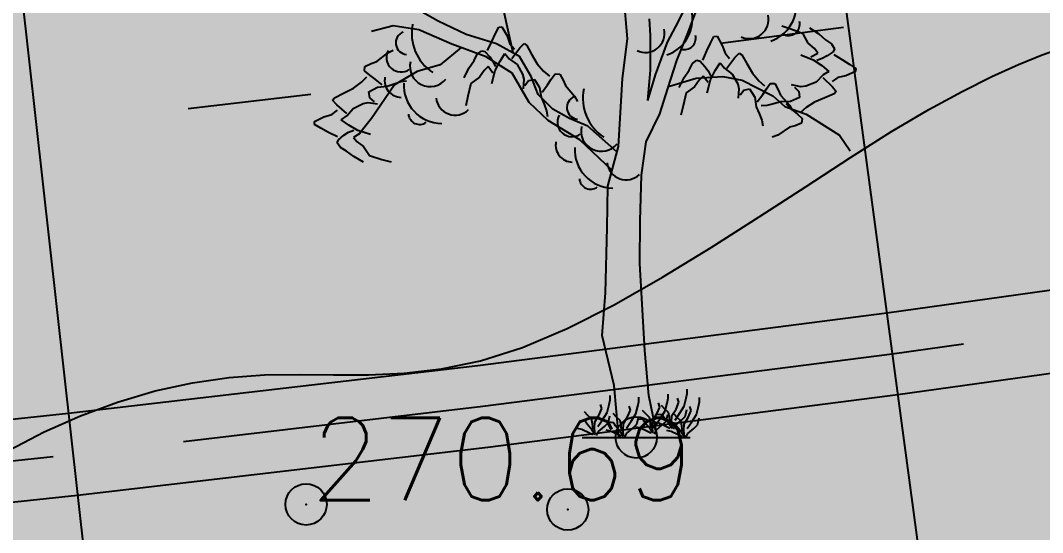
# Model space of a CAD drawing. Header units: millimetres. Extents: x 524954 to 526204, y 9523489 to 9524010.
# Drawn here: x 525711.46 to 525723.84, y 9523615.24 to 9523621.45 of the extents above; entities that cross this region are included whole.
import ezdxf

# ---------------------------------------------------------------- set-up
doc = ezdxf.new("R2010")
doc.units = ezdxf.units.MM
doc.header["$PDMODE"] = 32
doc.header["$PDSIZE"] = 0.5
for name, pattern in [('ACAD_ISO12W100', [21, 12, -3, 0, -3, 0, -3]), ('AXES2', [28.575, 19.05, -3.175, 3.175, -3.175]), ('T1', [13, 3, -10])]:
    doc.linetypes.add(name, pattern=pattern)
for name, color, linetype in [('Arbre', 34, 'ACAD_ISO12W100'), ('CN_01_00', 3, 'Continuous'), ('Route - Route de la corniche de Brazzaville - Restitution en plan - Axe', 1, 'AXES2'), ('Route - Route de la corniche de Brazzaville - Restitution en plan - GEM_1_2TPC', 7, 'Continuous'), ('Route - Route de la corniche de Brazzaville - Restitution en plan - GEM_VOIE 1', 7, 'Continuous'), ('Route - Route de la corniche de Brazzaville - Tabulations', 7, 'Continuous'), ('TopoAlt', 3, 'Continuous'), ('TOPOJIS', 7, 'Continuous')]:
    doc.layers.add(name, color=color, linetype=linetype)
doc.styles.add('Simplex 1.0', font='Simplex.shx', dxfattribs={"width": 0.99, "height": 1})

# ---------------------------------------------------------------- blocks, each defined once
blk = doc.blocks.new('TCPOINT M')
at = {"color": 0}
blk.add_point((0, 0), dxfattribs=at)
at = {"layer": 'TopoAlt', "style": 'Simplex 1.0', "width": 0.99}
blk.add_attdef('ALT', (0.15, 0.15), '', height=1, dxfattribs=at)
blk = doc.blocks.new('v088')
at = {"linetype": 'Continuous'}
for p, q in [((-0.107, 4.829), (-0.165, 5.487)), ((0.51, 5.041), (0.671, 5.368)), ((-1.559, 4.967), (-1.635, 5.301)), ((-2.4, 5.043), (-2.621, 5.169)), ((0.619, 4.888), (0.731, 5.176)), ((-2.946, 4.988), (-3.206, 4.92)), ((-2.634, 4.938), (-2.946, 4.988)), ((-2.061, 4.882), (-2.4, 5.043)), ((-1.492, 4.659), (-1.559, 4.967)), ((0.172, 4.872), (0.161, 5.071)), ((0.379, 4.79), (0.51, 5.041)), ((-2.233, 4.766), (-2.634, 4.938)), ((-1.692, 4.771), (-2.061, 4.882)), ((-0.166, 4.349), (-0.107, 4.829)), ((0.174, 4.45), (0.172, 4.872)), ((0.489, 4.568), (0.619, 4.888)), ((-2.123, 4.725), (-2.377, 4.514)), ((-1.819, 4.613), (-2.233, 4.766)), ((-1.415, 4.615), (-1.692, 4.771)), ((0.231, 4.395), (0.379, 4.79)), ((-1.504, 4.415), (-1.819, 4.613)), ((-1.273, 4.376), (-1.415, 4.615)), ((-2.377, 4.514), (-2.655, 4.434)), ((0.384, 4.23), (0.489, 4.568)), ((-2.655, 4.434), (-2.931, 4.273)), ((-1.298, 4.058), (-1.504, 4.415)), ((-1.188, 4.154), (-1.273, 4.376)), ((-0.217, 3.527), (-0.166, 4.349)), ((0.138, 4.082), (0.174, 4.45)), ((0.138, 4.082), (0.231, 4.395)), ((0.391, 4.253), (0.724, 4.355)), ((0.724, 4.355), (1.047, 4.375)), ((1.047, 4.375), (1.284, 4.33)), ((-2.931, 4.273), (-3.209, 3.863)), ((0.285, 3.923), (0.384, 4.23)), ((1.284, 4.33), (1.655, 4.138)), ((-1.01, 3.977), (-1.188, 4.154)), ((1.655, 4.138), (1.8, 4.011)), ((-1.069, 3.839), (-1.298, 4.058)), ((-0.808, 3.863), (-1.01, 3.977)), ((1.8, 4.011), (2.057, 3.917)), ((-3.209, 3.863), (-3.367, 3.667)), ((-0.685, 3.605), (-1.069, 3.839)), ((-0.589, 3.774), (-0.808, 3.863)), ((0.118, 3.584), (0.285, 3.923)), ((2.057, 3.917), (2.461, 3.664)), ((-0.234, 3.461), (-0.589, 3.774)), ((-0.294, 3.234), (-0.685, 3.605)), ((2.461, 3.664), (2.589, 3.474)), ((-0.344, 3.046), (-0.217, 3.527)), ((0.064, 3.179), (0.118, 3.584)), ((0.045, 2.625), (0.064, 3.179)), ((-0.352, 2.542), (-0.344, 3.046)), ((0.043, 2.109), (0.045, 2.625)), ((-0.373, 1.752), (-0.352, 2.542)), ((0.102, 1.053), (0.043, 2.109)), ((-0.412, 1.235), (-0.373, 1.752)), ((-0.268, 0.628), (-0.412, 1.235)), ((0.151, 0.506), (0.102, 1.053)), ((-0.213, 0), (-0.268, 0.628)), ((0.256, 0), (0.151, 0.506)), ((-0.654, 0), (0.654, 0))]:
    blk.add_line(p, q, dxfattribs=at)
at = {"color": 3, "linetype": 'Continuous'}
for p, q in [((-1.707, 4.895), (-1.667, 4.973)), ((-1.667, 4.973), (-1.628, 4.976)), ((-1.628, 4.976), (-1.564, 4.867)), ((1.872, 4.946), (1.762, 4.985)), ((2.099, 4.964), (2.211, 4.89)), ((-1.751, 4.8), (-1.707, 4.895)), ((-1.564, 4.867), (-1.531, 4.771)), ((0.899, 4.779), (0.939, 4.857)), ((0.939, 4.857), (0.978, 4.861)), ((0.978, 4.861), (1.042, 4.751)), ((2.022, 4.89), (1.872, 4.946)), ((2.083, 4.778), (2.022, 4.89)), ((2.211, 4.89), (2.293, 4.818)), ((-1.801, 4.689), (-1.751, 4.8)), ((-1.531, 4.771), (-1.475, 4.707)), ((-1.508, 4.592), (-1.411, 4.72)), ((-1.411, 4.72), (-1.359, 4.773)), ((-1.359, 4.773), (-1.327, 4.751)), ((-1.327, 4.751), (-1.268, 4.645)), ((0.855, 4.685), (0.899, 4.779)), ((1.042, 4.751), (1.075, 4.656)), ((2.157, 4.714), (2.083, 4.778)), ((2.199, 4.658), (2.157, 4.714)), ((2.293, 4.818), (2.365, 4.769)), ((2.365, 4.769), (2.4, 4.71)), ((2.4, 4.71), (2.383, 4.674)), ((-3.143, 4.557), (-3.01, 4.66)), ((-3.01, 4.66), (-2.944, 4.692)), ((-1.966, 4.567), (-1.926, 4.645)), ((-1.926, 4.645), (-1.871, 4.687)), ((-1.871, 4.687), (-1.833, 4.675)), ((-1.833, 4.675), (-1.774, 4.612)), ((-1.774, 4.612), (-1.736, 4.556)), ((-1.651, 4.561), (-1.591, 4.654)), ((-1.591, 4.654), (-1.539, 4.59)), ((-1.539, 4.59), (-1.443, 4.518)), ((-1.268, 4.645), (-1.199, 4.529)), ((0.805, 4.573), (0.855, 4.685)), ((1.075, 4.656), (1.131, 4.592)), ((1.098, 4.476), (1.195, 4.604)), ((1.195, 4.604), (1.247, 4.657)), ((1.247, 4.657), (1.279, 4.636)), ((1.279, 4.636), (1.338, 4.53)), ((1.992, 4.638), (2.142, 4.578)), ((2.113, 4.611), (2.199, 4.658)), ((2.253, 4.592), (2.189, 4.569)), ((2.313, 4.623), (2.253, 4.592)), ((2.383, 4.674), (2.313, 4.623)), ((2.393, 4.64), (2.497, 4.577)), ((-3.291, 4.441), (-3.287, 4.496)), ((-3.287, 4.496), (-3.21, 4.533)), ((-3.21, 4.533), (-3.143, 4.557)), ((-2.086, 4.357), (-2.027, 4.477)), ((-2.027, 4.477), (-1.966, 4.567)), ((-1.795, 4.494), (-1.845, 4.445)), ((-1.737, 4.415), (-1.795, 4.494)), ((-1.736, 4.556), (-1.705, 4.495)), ((-1.708, 4.448), (-1.651, 4.561)), ((-1.443, 4.518), (-1.378, 4.401)), ((-1.199, 4.529), (-1.123, 4.438)), ((0.64, 4.452), (0.68, 4.53)), ((0.68, 4.53), (0.735, 4.572)), ((0.735, 4.572), (0.773, 4.559)), ((0.773, 4.559), (0.832, 4.496)), ((0.832, 4.496), (0.87, 4.441)), ((0.955, 4.445), (1.015, 4.539)), ((1.015, 4.539), (1.067, 4.474)), ((1.067, 4.474), (1.163, 4.402)), ((1.338, 4.53), (1.407, 4.414)), ((2.142, 4.578), (2.247, 4.507)), ((2.247, 4.507), (2.332, 4.436)), ((2.497, 4.577), (2.585, 4.521)), ((2.585, 4.521), (2.658, 4.472)), ((2.658, 4.472), (2.656, 4.433)), ((-3.331, 4.304), (-3.266, 4.37)), ((-3.23, 4.39), (-3.291, 4.441)), ((-3.162, 4.341), (-3.23, 4.39)), ((-3.079, 4.271), (-3.162, 4.341)), ((-1.9, 4.365), (-2.003, 4.29)), ((-1.845, 4.445), (-1.9, 4.365)), ((-1.749, 4.291), (-1.708, 4.448)), ((-1.378, 4.401), (-1.363, 4.341)), ((-1.363, 4.341), (-1.372, 4.226)), ((-1.305, 4.325), (-1.233, 4.338)), ((-1.233, 4.338), (-1.171, 4.241)), ((-1.123, 4.438), (-1.052, 4.377)), ((-1.075, 4.271), (-1.03, 4.342)), ((-1.03, 4.342), (-0.984, 4.405)), ((-0.984, 4.405), (-0.928, 4.404)), ((-0.928, 4.404), (-0.887, 4.33)), ((0.52, 4.241), (0.579, 4.362)), ((0.579, 4.362), (0.64, 4.452)), ((0.811, 4.379), (0.761, 4.33)), ((0.869, 4.3), (0.811, 4.379)), ((0.87, 4.441), (0.901, 4.38)), ((0.898, 4.333), (0.955, 4.445)), ((1.163, 4.402), (1.228, 4.286)), ((1.407, 4.414), (1.483, 4.322)), ((2.262, 4.393), (2.179, 4.306)), ((2.26, 4.362), (2.375, 4.249)), ((2.332, 4.436), (2.262, 4.393)), ((2.441, 4.361), (2.371, 4.315)), ((2.54, 4.383), (2.441, 4.361)), ((2.656, 4.433), (2.54, 4.383)), ((-3.547, 4.171), (-3.427, 4.233)), ((-3.427, 4.233), (-3.331, 4.304)), ((-3.239, 4.188), (-3.137, 4.244)), ((-3.137, 4.244), (-3.019, 4.255)), ((-3.019, 4.255), (-2.933, 4.286)), ((-2.933, 4.286), (-2.851, 4.312)), ((-2.851, 4.312), (-2.783, 4.321)), ((-2.003, 4.29), (-2.04, 4.134)), ((-1.349, 4.266), (-1.305, 4.325)), ((-1.171, 4.241), (-1.153, 4.123)), ((-1.141, 4.184), (-1.075, 4.271)), ((-0.887, 4.33), (-0.859, 4.265)), ((-0.859, 4.265), (-0.748, 4.137)), ((0.706, 4.249), (0.603, 4.175)), ((0.761, 4.33), (0.706, 4.249)), ((0.857, 4.176), (0.898, 4.333)), ((1.228, 4.286), (1.243, 4.226)), ((1.243, 4.226), (1.234, 4.11)), ((1.301, 4.209), (1.373, 4.223)), ((1.373, 4.223), (1.435, 4.125)), ((1.483, 4.322), (1.554, 4.261)), ((1.531, 4.155), (1.576, 4.226)), ((1.576, 4.226), (1.623, 4.29)), ((1.623, 4.29), (1.678, 4.289)), ((1.678, 4.289), (1.719, 4.214)), ((1.719, 4.214), (1.747, 4.149)), ((1.994, 4.248), (1.88, 4.272)), ((1.917, 4.244), (1.97, 4.193)), ((2.055, 4.256), (1.994, 4.248)), ((2.179, 4.306), (2.055, 4.256)), ((2.375, 4.249), (2.421, 4.191)), ((-3.679, 4.087), (-3.656, 4.117)), ((-3.629, 4.032), (-3.679, 4.087)), ((-3.656, 4.117), (-3.547, 4.171)), ((-3.229, 4.115), (-3.239, 4.188)), ((-3.172, 4.068), (-3.229, 4.115)), ((-2.04, 4.134), (-2.065, 4.02)), ((-1.153, 4.123), (-1.118, 4.039)), ((-0.748, 4.137), (-0.713, 4.073)), ((0.603, 4.175), (0.566, 4.019)), ((1.258, 4.15), (1.301, 4.209)), ((1.435, 4.125), (1.453, 4.007)), ((1.465, 4.068), (1.531, 4.155)), ((1.747, 4.149), (1.858, 4.021)), ((1.975, 4.12), (1.87, 4.071)), ((1.97, 4.193), (1.975, 4.12)), ((2.283, 4.116), (2.16, 4.062)), ((2.396, 4.162), (2.283, 4.116)), ((2.421, 4.191), (2.396, 4.162)), ((-3.688, 3.915), (-3.621, 3.967)), ((-3.507, 3.927), (-3.629, 4.032)), ((-3.507, 3.896), (-3.43, 3.988)), ((-3.43, 3.988), (-3.309, 4.046)), ((-3.309, 4.046), (-3.249, 4.058)), ((-3.249, 4.058), (-3.134, 4.042)), ((-1.118, 4.039), (-1.087, 3.959)), ((0.566, 4.019), (0.541, 3.904)), ((1.453, 4.007), (1.488, 3.924)), ((1.58, 4.022), (1.511, 4.017)), ((1.664, 4.043), (1.58, 4.022)), ((1.751, 4.067), (1.664, 4.043)), ((1.87, 4.071), (1.751, 4.067)), ((1.81, 4.048), (1.888, 3.972)), ((1.858, 4.021), (1.893, 3.958)), ((1.888, 3.972), (1.953, 3.918)), ((2.059, 3.998), (1.99, 3.936)), ((2.16, 4.062), (2.059, 3.998)), ((-3.898, 3.83), (-3.785, 3.887)), ((-3.785, 3.887), (-3.688, 3.915)), ((-3.574, 3.849), (-3.507, 3.896)), ((-3.484, 3.783), (-3.574, 3.849)), ((-1.087, 3.959), (-1.074, 3.891)), ((1.488, 3.924), (1.519, 3.844)), ((1.519, 3.844), (1.532, 3.776)), ((1.953, 3.918), (2.01, 3.864)), ((2.01, 3.864), (2.002, 3.81)), ((-3.897, 3.791), (-3.898, 3.83)), ((-3.821, 3.747), (-3.897, 3.791)), ((-3.729, 3.697), (-3.821, 3.747)), ((-3.485, 3.698), (-3.422, 3.725)), ((-3.375, 3.72), (-3.484, 3.783)), ((-3.221, 3.67), (-3.375, 3.72)), ((1.855, 3.758), (1.714, 3.664)), ((1.923, 3.778), (1.855, 3.758)), ((2.002, 3.81), (1.923, 3.778)), ((-3.621, 3.641), (-3.729, 3.697)), ((-3.623, 3.571), (-3.609, 3.608)), ((-3.609, 3.608), (-3.542, 3.663)), ((-3.542, 3.663), (-3.485, 3.698)), ((-3.344, 3.689), (-3.426, 3.635)), ((-3.426, 3.635), (-3.38, 3.583)), ((1.714, 3.664), (1.647, 3.637)), ((-3.585, 3.514), (-3.623, 3.571)), ((-3.509, 3.469), (-3.585, 3.514)), ((-3.423, 3.403), (-3.509, 3.469)), ((-3.38, 3.583), (-3.303, 3.524)), ((-3.303, 3.524), (-3.234, 3.416)), ((-3.306, 3.337), (-3.423, 3.403)), ((-3.234, 3.416), (-3.081, 3.37)), ((-3.081, 3.37), (-2.968, 3.339)), ((-0.317, 0.454), (-0.315, 0.507)), ((0.385, 0.474), (0.387, 0.526)), ((0.603, 0.474), (0.615, 0.531)), ((0.615, 0.531), (0.618, 0.584)), ((-0.416, 0.349), (-0.433, 0.399)), ((-0.353, 0.303), (-0.329, 0.397)), ((-0.329, 0.397), (-0.317, 0.454)), ((-0.07, 0.329), (-0.087, 0.38)), ((-0.007, 0.284), (0.017, 0.377)), ((0.017, 0.377), (0.029, 0.435)), ((0.029, 0.435), (0.031, 0.488)), ((0.286, 0.368), (0.269, 0.418)), ((0.346, 0.341), (0.305, 0.385)), ((0.349, 0.322), (0.373, 0.416)), ((0.373, 0.416), (0.385, 0.474)), ((0.481, 0.344), (0.517, 0.426)), ((0.517, 0.426), (0.5, 0.476)), ((0.524, 0.291), (0.579, 0.38)), ((0.579, 0.38), (0.603, 0.474)), ((0.666, 0.325), (0.649, 0.375)), ((0.728, 0.279), (0.752, 0.373)), ((0.752, 0.373), (0.765, 0.43)), ((0.765, 0.43), (0.767, 0.483)), ((-0.587, 0.264), (-0.627, 0.308)), ((-0.541, 0.224), (-0.587, 0.264)), ((-0.502, 0.188), (-0.452, 0.267)), ((-0.452, 0.267), (-0.416, 0.349)), ((-0.409, 0.214), (-0.353, 0.303)), ((-0.327, 0.226), (-0.32, 0.26)), ((-0.24, 0.245), (-0.281, 0.288)), ((-0.106, 0.248), (-0.07, 0.329)), ((-0.063, 0.195), (-0.007, 0.284)), ((0.115, 0.284), (0.075, 0.327)), ((0.161, 0.243), (0.115, 0.284)), ((0.2, 0.207), (0.25, 0.286)), ((0.25, 0.286), (0.286, 0.368)), ((0.315, 0.274), (0.25, 0.279)), ((0.293, 0.233), (0.349, 0.322)), ((0.337, 0.236), (0.315, 0.274)), ((0.392, 0.301), (0.346, 0.341)), ((0.375, 0.245), (0.382, 0.279)), ((0.404, 0.243), (0.392, 0.301)), ((0.428, 0.183), (0.43, 0.264)), ((0.43, 0.264), (0.481, 0.344)), ((0.495, 0.24), (0.454, 0.284)), ((0.469, 0.209), (0.524, 0.291)), ((0.546, 0.209), (0.591, 0.255)), ((0.591, 0.255), (0.606, 0.303)), ((0.606, 0.303), (0.613, 0.337)), ((0.63, 0.243), (0.666, 0.325)), ((0.673, 0.19), (0.728, 0.279)), ((-0.618, 0.197), (-0.683, 0.202)), ((-0.596, 0.159), (-0.618, 0.197)), ((-0.536, 0.087), (-0.596, 0.159)), ((-0.529, 0.166), (-0.541, 0.224)), ((-0.524, 0.099), (-0.529, 0.166)), ((-0.505, 0.106), (-0.502, 0.188)), ((-0.464, 0.132), (-0.409, 0.214)), ((-0.459, 0.072), (-0.387, 0.132)), ((-0.387, 0.132), (-0.341, 0.178)), ((-0.341, 0.178), (-0.327, 0.226)), ((-0.272, 0.178), (-0.337, 0.183)), ((-0.25, 0.139), (-0.272, 0.178)), ((-0.19, 0.067), (-0.25, 0.139)), ((-0.195, 0.204), (-0.24, 0.245)), ((-0.183, 0.147), (-0.195, 0.204)), ((-0.178, 0.079), (-0.183, 0.147)), ((-0.159, 0.087), (-0.156, 0.168)), ((-0.156, 0.168), (-0.106, 0.248)), ((-0.118, 0.113), (-0.063, 0.195)), ((-0.041, 0.113), (0.005, 0.159)), ((0.041, 0.115), (-0.01, 0.125)), ((0.005, 0.159), (0.019, 0.207)), ((0.019, 0.207), (0.026, 0.24)), ((0.084, 0.216), (0.019, 0.221)), ((0.106, 0.178), (0.084, 0.216)), ((0.166, 0.106), (0.106, 0.178)), ((0.173, 0.185), (0.161, 0.243)), ((0.178, 0.118), (0.173, 0.185)), ((0.197, 0.125), (0.2, 0.207)), ((0.202, 0.055), (0.197, 0.125)), ((0.272, 0.173), (0.221, 0.183)), ((0.238, 0.151), (0.293, 0.233)), ((0.243, 0.091), (0.315, 0.151)), ((0.365, 0.13), (0.272, 0.173)), ((0.315, 0.151), (0.361, 0.197)), ((0.397, 0.163), (0.337, 0.236)), ((0.361, 0.197), (0.375, 0.245)), ((0.406, 0.108), (0.365, 0.13)), ((0.433, 0.108), (0.397, 0.163)), ((0.464, 0.173), (0.399, 0.178)), ((0.409, 0.175), (0.404, 0.243)), ((0.433, 0.113), (0.428, 0.183)), ((0.45, 0.099), (0.474, 0.149)), ((0.486, 0.135), (0.464, 0.173)), ((0.474, 0.149), (0.546, 0.209)), ((0.546, 0.063), (0.486, 0.135)), ((0.541, 0.2), (0.495, 0.24)), ((0.553, 0.142), (0.541, 0.2)), ((0.558, 0.075), (0.553, 0.142)), ((0.577, 0.082), (0.579, 0.163)), ((0.579, 0.163), (0.63, 0.243)), ((0.618, 0.108), (0.673, 0.19)), ((0.695, 0.108), (0.74, 0.154)), ((0.74, 0.154), (0.755, 0.202)), ((0.755, 0.202), (0.762, 0.236)), ((-0.661, 0.096), (-0.712, 0.106)), ((-0.567, 0.053), (-0.661, 0.096)), ((-0.527, 0.031), (-0.567, 0.053)), ((-0.5, 0.031), (-0.536, 0.087)), ((-0.5, 0.036), (-0.505, 0.106)), ((-0.483, 0.022), (-0.459, 0.072)), ((-0.315, 0.077), (-0.365, 0.087)), ((-0.221, 0.034), (-0.315, 0.077)), ((-0.18, 0.012), (-0.221, 0.034)), ((-0.154, 0.012), (-0.19, 0.067)), ((-0.154, 0.017), (-0.159, 0.087)), ((-0.137, 0.002), (-0.113, 0.053)), ((-0.113, 0.053), (-0.041, 0.113)), ((0.135, 0.072), (0.041, 0.115)), ((0.175, 0.05), (0.135, 0.072)), ((0.202, 0.05), (0.166, 0.106)), ((0.219, 0.041), (0.243, 0.091)), ((0.421, 0.072), (0.37, 0.082)), ((0.514, 0.029), (0.421, 0.072)), ((0.555, 0.007), (0.514, 0.029)), ((0.582, 0.007), (0.546, 0.063)), ((0.582, 0.012), (0.577, 0.082)), ((0.599, -0.002), (0.623, 0.048)), ((0.623, 0.048), (0.695, 0.108))]:
    blk.add_line(p, q, dxfattribs=at)
for centre, major_axis, start_param, end_param in [((1.475, 5.243), (0.33, 0.33), 4.265936, 5.872819), ((0.215, 5.075), (-0.33, 0.33), 2.69514, 4.302022), ((1.37, 5.065), (-0.164, 0.164), 1.908121, 4.146545), ((-2.155, 4.896), (-0.4, 0.4), 0.587708, 1.773422), ((1.844, 5.006), (-0.0964, 0.0964), 2.051824, 4.174223), ((-2.774, 4.781), (-0.099, 0.099), -0.421529, 2.292047), ((0.11, 4.897), (-0.164, 0.164), 1.908121, 4.146545), ((0.584, 4.837), (0.0964, 0.0964), 3.62262, 5.745019), ((-2.851, 4.605), (-0.125, 0.125), 0.293965, 2.957824), ((-2.497, 4.497), (0.174, 0.174), 2.133893, 4.816631), ((-2.844, 4.326), (-0.145, 0.145), 0.590553, 2.325666), ((-2.352, 4.272), (0.33, 0.33), 2.307735, 3.914618), ((-0.082, 4.112), (0.4, 0.4), 2.158504, 3.344219), ((-2.195, 4.138), (0.164, 0.164), 2.463212, 4.701636), ((-0.702, 3.998), (0.099, 0.099), 1.149268, 3.862844), ((-2.625, 3.929), (0.0964, 0.0964), 2.435534, 4.557933), ((-0.779, 3.821), (0.125, 0.125), 1.864761, 4.52862), ((-0.424, 3.713), (0.174, 0.174), 2.133893, 4.816631), ((-0.772, 3.542), (-0.145, 0.145), 0.590553, 2.325666), ((-0.28, 3.489), (0.33, 0.33), 2.307735, 3.914618), ((-0.123, 3.354), (0.164, 0.164), 2.463212, 4.701636), ((-0.553, 3.145), (0.0964, 0.0964), 2.435534, 4.557933)]:
    blk.add_ellipse(centre, major_axis=major_axis, ratio=1, start_param=start_param, end_param=end_param, dxfattribs=at)

msp = doc.modelspace()

# ---------------------------------------------------------------- hatches: boundary and pattern name
h = msp.add_hatch(color=254)
h.dxf.hatch_style = 1
h.paths.add_polyline_path([(525935.336, 9523691.413), (525939.452, 9523694.47), (525943.534, 9523697.573), (525947.582, 9523700.722), (525951.594, 9523703.915), (525955.57, 9523707.152), (525959.511, 9523710.433), (525963.414, 9523713.759), (525967.281, 9523717.127), (525971.11, 9523720.538), (525974.9, 9523723.991), (525978.652, 9523727.486), (525982.365, 9523731.023), (525986.039, 9523734.6), (525989.672, 9523738.219), (525993.265, 9523741.877), (525996.817, 9523745.575), (526000.328, 9523749.312), (526003.797, 9523753.089), (526007.224, 9523756.903), (526010.609, 9523760.755), (526013.95, 9523764.645), (526017.248, 9523768.571), (526020.502, 9523772.534), (526023.712, 9523776.533), (526026.877, 9523780.567), (526029.997, 9523784.637), (526033.072, 9523788.74), (526036.101, 9523792.878), (526039.084, 9523797.049), (526042.02, 9523801.252), (526044.91, 9523805.489), (526047.752, 9523809.757), (526030.208, 9523821.299), (526027.952, 9523816.918), (526025.19, 9523812.869), (526022.384, 9523808.852), (526019.533, 9523804.866), (526016.639, 9523800.912), (526013.7, 9523796.99), (526010.718, 9523793.101), (526007.693, 9523789.246), (526004.625, 9523785.424), (526001.516, 9523781.637), (525998.364, 9523777.884), (525995.171, 9523774.167), (525991.936, 9523770.485), (525988.661, 9523766.84), (525985.346, 9523763.231), (525981.99, 9523759.659), (525978.596, 9523756.125), (525975.162, 9523752.629), (525971.689, 9523749.171), (525968.179, 9523745.752), (525964.63, 9523742.372), (525961.044, 9523739.032), (525957.422, 9523735.731), (525953.763, 9523732.472), (525950.068, 9523729.253), (525946.337, 9523726.075), (525942.571, 9523722.939), (525938.771, 9523719.845), (525934.936, 9523716.793), (525931.068, 9523713.785), (525927.167, 9523710.819), (525923.233, 9523707.897), (525919.267, 9523705.019), (525915.269, 9523702.185), (525911.24, 9523699.395), (525907.18, 9523696.651), (525903.089, 9523693.952), (525898.969, 9523691.298), (525894.82, 9523688.691), (525890.642, 9523686.129), (525886.436, 9523683.615), (525882.202, 9523681.147), (525877.941, 9523678.726), (525873.654, 9523676.353), (525869.34, 9523674.028), (525865.001, 9523671.75), (525860.637, 9523669.521), (525856.248, 9523667.341), (525851.835, 9523665.21), (525847.399, 9523663.127), (525842.94, 9523661.095), (525838.459, 9523659.111), (525833.956, 9523657.178), (525829.431, 9523655.295), (525824.886, 9523653.462), (525820.321, 9523651.68), (525815.737, 9523649.949), (525811.133, 9523648.269), (525806.512, 9523646.64), (525801.872, 9523645.062), (525797.215, 9523643.536), (525792.541, 9523642.062), (525787.852, 9523640.64), (525783.147, 9523639.27), (525778.426, 9523637.953), (525773.692, 9523636.688), (525768.944, 9523635.476), (525764.182, 9523634.316), (525759.408, 9523633.21), (525754.622, 9523632.156), (525749.825, 9523631.156), (525745.017, 9523630.21), (525740.198, 9523629.316), (525735.37, 9523628.477), (525730.533, 9523627.691), (525725.688, 9523626.958), (525720.834, 9523626.28), (525715.974, 9523625.656), (525711.106, 9523625.086), (525706.233, 9523624.569), (525701.354, 9523624.107), (525696.471, 9523623.7), (525691.583, 9523623.346), (525686.692, 9523623.047), (525681.797, 9523622.802), (525676.901, 9523622.612), (525672.002, 9523622.476), (525667.102, 9523622.394), (525662.202, 9523622.367), (525657.301, 9523622.395), (525652.401, 9523622.477), (525647.503, 9523622.613), (525642.606, 9523622.803), (525637.711, 9523623.049), (525632.82, 9523623.348), (525627.932, 9523623.702), (525623.049, 9523624.11), (525618.17, 9523624.572), (525613.297, 9523625.089), (525608.43, 9523625.659), (525603.569, 9523626.284), (525598.716, 9523626.962), (525593.87, 9523627.695), (525589.042, 9523628.53), (525585.64, 9523608.315), (525590.701, 9523607.492), (525595.772, 9523606.725), (525600.85, 9523606.015), (525605.936, 9523605.362), (525611.029, 9523604.765), (525616.128, 9523604.224), (525621.233, 9523603.741), (525626.343, 9523603.314), (525631.457, 9523602.943), (525636.575, 9523602.63), (525641.697, 9523602.374), (525646.82, 9523602.174), (525651.946, 9523602.032), (525657.073, 9523601.946), (525662.201, 9523601.917), (525667.329, 9523601.946), (525672.456, 9523602.031), (525677.581, 9523602.173), (525682.705, 9523602.372), (525687.827, 9523602.629), (525692.945, 9523602.942), (525698.059, 9523603.311), (525703.169, 9523603.738), (525708.274, 9523604.221), (525713.373, 9523604.762), (525718.466, 9523605.358), (525723.552, 9523606.012), (525728.631, 9523606.721), (525733.701, 9523607.487), (525738.762, 9523608.31), (525743.814, 9523609.188), (525748.856, 9523610.123), (525753.887, 9523611.114), (525758.907, 9523612.16), (525763.915, 9523613.262), (525768.91, 9523614.42), (525773.892, 9523615.633), (525778.861, 9523616.902), (525783.815, 9523618.225), (525788.754, 9523619.604), (525793.677, 9523621.037), (525798.584, 9523622.525), (525803.474, 9523624.068), (525808.347, 9523625.664), (525813.202, 9523627.315), (525818.038, 9523629.02), (525822.855, 9523630.778), (525827.652, 9523632.589), (525832.429, 9523634.454), (525837.185, 9523636.372), (525841.919, 9523638.342), (525846.631, 9523640.365), (525851.32, 9523642.44), (525855.985, 9523644.567), (525860.627, 9523646.746), (525865.245, 9523648.976), (525869.837, 9523651.258), (525874.403, 9523653.59), (525878.944, 9523655.973), (525883.458, 9523658.406), (525887.944, 9523660.889), (525892.402, 9523663.422), (525896.833, 9523666.005), (525901.234, 9523668.636), (525905.605, 9523671.316), (525909.947, 9523674.044), (525914.258, 9523676.821), (525918.538, 9523679.645), (525922.786, 9523682.517), (525927.002, 9523685.436), (525931.185, 9523688.401)])

# ---------------------------------------------------------------- linework, layer by layer
at = {"layer": 'CN_01_00', "elevation": 271, "flags": 128}
msp.add_lwpolyline([(525711.327, 9523616.242), (525711.749, 9523616.464), (525712.188, 9523616.659), (525712.639, 9523616.824), (525713.094, 9523616.959), (525713.546, 9523617.059), (525713.989, 9523617.124), (525714.418, 9523617.154), (525714.838, 9523617.159), (525715.256, 9523617.156), (525715.678, 9523617.156), (525716.111, 9523617.175), (525716.562, 9523617.227), (525717.037, 9523617.326), (525717.544, 9523617.485), (525718.086, 9523617.715), (525718.655, 9523618.004), (525719.24, 9523618.336), (525719.83, 9523618.696), (525720.413, 9523619.069), (525720.979, 9523619.438), (525721.517, 9523619.787), (525722.015, 9523620.102), (525722.465, 9523620.369), (525722.869, 9523620.59), (525723.23, 9523620.771), (525723.552, 9523620.916), (525723.839, 9523621.031), (525724.096, 9523621.12)], dxfattribs=at)
at = {"layer": 'Route - Route de la corniche de Brazzaville - Restitution en plan - Axe', "ltscale": 0.5, "flags": 128}
msp.add_lwpolyline([(525226.636, 9523750.387), (525229.419, 9523749.254), (525234.047, 9523747.362), (525238.644, 9523745.395), (525243.2, 9523743.336), (525247.714, 9523741.187), (525252.185, 9523738.947), (525256.609, 9523736.619), (525265.351, 9523731.763), (525274.078, 9523726.881), (525282.806, 9523721.998), (525286.095, 9523720.158), (525291.533, 9523717.116), (525300.26, 9523712.234), (525308.987, 9523707.351), (525317.714, 9523702.469), (525326.441, 9523697.586), (525335.168, 9523692.704), (525343.895, 9523687.821), (525352.622, 9523682.939), (525354.664, 9523681.796), (525361.349, 9523678.056), (525363.343, 9523676.941), (525370.076, 9523673.174), (525374.47, 9523670.787), (525378.91, 9523668.488), (525383.395, 9523666.279), (525387.923, 9523664.159), (525392.493, 9523662.13), (525397.103, 9523660.194), (525401.61, 9523658.404), (525406.433, 9523656.599), (525411.151, 9523654.942), (525415.9, 9523653.38), (525418.081, 9523652.697), (525421.776, 9523651.591), (525425.489, 9523650.542), (525430.323, 9523649.267), (525435.183, 9523648.089), (525440.064, 9523647.009), (525444.967, 9523646.027), (525454.799, 9523644.202), (525464.631, 9523642.379), (525474.464, 9523640.556), (525484.296, 9523638.733), (525494.129, 9523636.91), (525503.961, 9523635.088), (525513.794, 9523633.265), (525523.626, 9523631.442), (525533.459, 9523629.619), (525543.291, 9523627.797), (525553.124, 9523625.974), (525557.224, 9523625.214), (525562.956, 9523624.151), (525572.789, 9523622.328), (525582.622, 9523620.512), (525587.548, 9523619.655), (525592.483, 9523618.853), (525597.427, 9523618.106), (525602.379, 9523617.413), (525607.338, 9523616.776), (525612.304, 9523616.194), (525617.276, 9523615.667), (525622.254, 9523615.195), (525627.237, 9523614.779), (525632.224, 9523614.418), (525637.214, 9523614.112), (525642.208, 9523613.862), (525647.204, 9523613.668), (525652.202, 9523613.529), (525657.201, 9523613.445), (525662.201, 9523613.417), (525667.201, 9523613.445), (525672.2, 9523613.528), (525677.199, 9523613.667), (525682.195, 9523613.861), (525687.188, 9523614.111), (525692.179, 9523614.416), (525697.166, 9523614.777), (525702.149, 9523615.193), (525707.126, 9523615.664), (525712.099, 9523616.191), (525717.065, 9523616.773), (525722.024, 9523617.41), (525726.976, 9523618.102), (525731.92, 9523618.849), (525736.855, 9523619.651), (525741.781, 9523620.507), (525746.697, 9523621.419), (525751.603, 9523622.385), (525756.498, 9523623.405), (525761.381, 9523624.48), (525766.252, 9523625.609), (525771.11, 9523626.792), (525775.954, 9523628.028), (525780.785, 9523629.319), (525785.601, 9523630.663), (525790.401, 9523632.061), (525795.186, 9523633.512), (525799.954, 9523635.016), (525804.706, 9523636.573), (525809.44, 9523638.182), (525814.155, 9523639.844), (525818.852, 9523641.559), (525823.53, 9523643.325), (525828.187, 9523645.143), (525832.825, 9523647.013), (525837.441, 9523648.934), (525842.035, 9523650.907), (525846.607, 9523652.93), (525851.157, 9523655.004), (525855.683, 9523657.129), (525860.185, 9523659.304), (525864.663, 9523661.528), (525869.116, 9523663.802), (525873.543, 9523666.126), (525877.945, 9523668.499), (525882.319, 9523670.92), (525886.666, 9523673.39), (525890.986, 9523675.908), (525895.278, 9523678.473), (525899.54, 9523681.087), (525903.774, 9523683.747), (525907.977, 9523686.454), (525912.15, 9523689.208), (525916.293, 9523692.008), (525920.404, 9523694.854), (525924.483, 9523697.746), (525928.53, 9523700.682), (525932.544, 9523703.664), (525936.524, 9523706.69), (525940.471, 9523709.759), (525944.383, 9523712.873), (525948.26, 9523716.03), (525952.103, 9523719.229), (525955.909, 9523722.472), (525959.679, 9523725.756), (525963.412, 9523729.082), (525967.108, 9523732.449), (525970.767, 9523735.857), (525974.387, 9523739.306), (525977.969, 9523742.794), (525981.512, 9523746.322), (525985.016, 9523749.889), (525988.479, 9523753.495), (525991.903, 9523757.14), (525995.285, 9523760.822), (525998.627, 9523764.541), (526001.927, 9523768.297), (526005.185, 9523772.09), (526008.401, 9523775.919), (526011.574, 9523779.783), (526014.704, 9523783.682), (526017.79, 9523787.616), (526020.832, 9523791.583), (526023.831, 9523795.585), (526026.784, 9523799.619), (526029.693, 9523803.686), (526032.556, 9523807.785), (526035.373, 9523811.916), (526038.145, 9523816.077), (526040.87, 9523820.27), (526043.548, 9523824.492), (526046.182, 9523828.742), (526051.428, 9523837.255), (526056.675, 9523845.768), (526059.298, 9523850.024), (526061.922, 9523854.281), (526064.055, 9523857.742)], dxfattribs=at)
at = {"layer": 'Route - Route de la corniche de Brazzaville - Restitution en plan - GEM_1_2TPC', "flags": 128}
for points in [[(525707.077, 9523616.162), (525712.043, 9523616.688), (525717.004, 9523617.269), (525721.957, 9523617.905), (525726.904, 9523618.596), (525731.842, 9523619.343), (525736.772, 9523620.144), (525741.692, 9523620.999), (525746.603, 9523621.91), (525751.503, 9523622.875), (525756.393, 9523623.894), (525761.27, 9523624.967), (525766.136, 9523626.095), (525770.989, 9523627.277), (525775.828, 9523628.512), (525780.653, 9523629.801), (525785.463, 9523631.144), (525790.259, 9523632.54), (525795.038, 9523633.989), (525799.801, 9523635.492), (525804.548, 9523637.047), (525809.276, 9523638.655), (525813.987, 9523640.315)], [(525707.176, 9523615.167), (525712.154, 9523615.694), (525717.126, 9523616.276), (525722.09, 9523616.914), (525727.048, 9523617.607), (525731.997, 9523618.355), (525736.938, 9523619.157), (525741.869, 9523620.015), (525746.791, 9523620.928), (525751.702, 9523621.895), (525756.602, 9523622.916), (525761.491, 9523623.992), (525766.367, 9523625.122), (525771.231, 9523626.306), (525776.08, 9523627.545), (525780.916, 9523628.837), (525785.738, 9523630.182), (525790.544, 9523631.582), (525795.334, 9523633.034), (525800.107, 9523634.54), (525804.864, 9523636.098), (525809.603, 9523637.71), (525814.324, 9523639.374)]]:
    msp.add_lwpolyline(points, dxfattribs=at)
at = {"layer": 'Route - Route de la corniche de Brazzaville - Restitution en plan - GEM_VOIE 1', "linetype": 'T1', "ltscale": 0.5, "flags": 128}
msp.add_lwpolyline([(525228.178, 9523755.698), (525231.492, 9523754.349), (525236.161, 9523752.44), (525240.858, 9523750.43), (525245.515, 9523748.325), (525250.129, 9523746.129), (525254.697, 9523743.84), (525259.219, 9523741.46), (525268.037, 9523736.563), (525276.764, 9523731.681), (525285.491, 9523726.798), (525288.781, 9523724.958), (525294.218, 9523721.916), (525302.945, 9523717.033), (525311.672, 9523712.151), (525320.399, 9523707.268), (525329.126, 9523702.386), (525337.853, 9523697.504), (525346.58, 9523692.621), (525355.307, 9523687.739), (525357.349, 9523686.596), (525364.034, 9523682.856), (525366.028, 9523681.741), (525372.657, 9523677.812), (525376.898, 9523675.365), (525381.19, 9523673.002), (525385.53, 9523670.724), (525389.917, 9523668.533), (525394.35, 9523666.429), (525398.826, 9523664.412), (525403.207, 9523662.542), (525407.901, 9523660.648), (525412.497, 9523658.901), (525417.129, 9523657.246), (525419.258, 9523656.52), (525422.894, 9523655.432), (525426.547, 9523654.399), (525431.304, 9523653.145), (525436.086, 9523651.986), (525440.89, 9523650.923), (525445.714, 9523649.956), (525455.528, 9523648.135), (525465.36, 9523646.312), (525475.193, 9523644.489), (525485.025, 9523642.666), (525494.858, 9523640.843), (525504.69, 9523639.021), (525514.523, 9523637.198), (525524.355, 9523635.375), (525534.188, 9523633.552), (525544.02, 9523631.73), (525553.853, 9523629.907), (525557.953, 9523629.147), (525563.685, 9523628.084), (525573.518, 9523626.261), (525583.33, 9523624.449), (525588.212, 9523623.6), (525593.103, 9523622.805), (525598.003, 9523622.064), (525602.911, 9523621.378), (525607.826, 9523620.746), (525612.748, 9523620.169), (525617.676, 9523619.647), (525622.609, 9523619.179), (525627.548, 9523618.767), (525632.49, 9523618.409), (525637.436, 9523618.106), (525642.386, 9523617.858), (525647.338, 9523617.666), (525652.291, 9523617.528), (525657.246, 9523617.445), (525662.201, 9523617.417), (525667.157, 9523617.445), (525672.112, 9523617.527), (525677.065, 9523617.665), (525682.017, 9523617.857), (525686.966, 9523618.105), (525691.913, 9523618.407), (525696.855, 9523618.765), (525701.794, 9523619.177), (525706.727, 9523619.644), (525711.655, 9523620.166), (525716.577, 9523620.743), (525721.492, 9523621.374), (525726.4, 9523622.06), (525731.3, 9523622.8), (525736.191, 9523623.595), (525741.074, 9523624.444), (525745.946, 9523625.348), (525750.808, 9523626.305), (525755.659, 9523627.316), (525760.499, 9523628.381), (525765.327, 9523629.5), (525770.142, 9523630.673), (525774.943, 9523631.899), (525779.731, 9523633.178), (525784.504, 9523634.51), (525789.262, 9523635.895), (525794.004, 9523637.333), (525798.73, 9523638.824), (525803.439, 9523640.367), (525808.131, 9523641.962), (525812.805, 9523643.609), (525817.46, 9523645.308), (525822.096, 9523647.059), (525826.712, 9523648.861), (525831.308, 9523650.715), (525835.883, 9523652.619), (525840.437, 9523654.574), (525844.968, 9523656.579), (525849.477, 9523658.635), (525853.963, 9523660.74), (525858.426, 9523662.896), (525862.864, 9523665.101), (525867.277, 9523667.355), (525871.665, 9523669.657), (525876.027, 9523672.009), (525880.363, 9523674.409), (525884.671, 9523676.857), (525888.953, 9523679.352), (525893.206, 9523681.895), (525897.431, 9523684.485), (525901.627, 9523687.122), (525905.793, 9523689.805), (525909.929, 9523692.535), (525914.034, 9523695.31), (525918.109, 9523698.131), (525922.152, 9523700.996), (525926.162, 9523703.907), (525930.141, 9523706.862), (525934.086, 9523709.861), (525937.997, 9523712.903), (525941.875, 9523715.989), (525945.718, 9523719.118), (525949.526, 9523722.289), (525953.298, 9523725.502), (525957.035, 9523728.757), (525960.735, 9523732.054), (525964.398, 9523735.391), (525968.024, 9523738.769), (525971.613, 9523742.186), (525975.163, 9523745.644), (525978.674, 9523749.141), (525982.146, 9523752.676), (525985.579, 9523756.25), (525988.972, 9523759.862), (525992.325, 9523763.511), (525995.637, 9523767.198), (525998.907, 9523770.921), (526002.136, 9523774.68), (526005.324, 9523778.474), (526008.468, 9523782.304), (526011.57, 9523786.169), (526014.629, 9523790.067), (526017.645, 9523794), (526020.616, 9523797.966), (526023.544, 9523801.964), (526026.426, 9523805.995), (526029.264, 9523810.058), (526032.056, 9523814.151), (526034.803, 9523818.276), (526037.504, 9523822.431), (526040.158, 9523826.616), (526042.776, 9523830.841), (526048.023, 9523839.354), (526053.27, 9523847.867), (526055.893, 9523852.123), (526058.517, 9523856.38), (526061.707, 9523861.556)], dxfattribs=at)
at = {"layer": 'Route - Route de la corniche de Brazzaville - Tabulations'}
for p, q in [((525720.695, 9523627.321), (525728.669, 9523567.853)), ((525710.99, 9523626.129), (525717.641, 9523566.499))]:
    msp.add_line(p, q, dxfattribs=at)

# ---------------------------------------------------------------- block references
at = {"layer": 'Arbre'}
msp.add_blockref('v088', (525718.923, 9523616.396), dxfattribs=at)
at = {"layer": 'TOPOJIS'}
for p in [(525718.923, 9523616.396), (525718.092, 9523615.522, 270.84)]:
    msp.add_blockref('TCPOINT M', p, dxfattribs=at)
ref = msp.add_blockref('TCPOINT M', (525714.923, 9523615.584, 270.69), dxfattribs=at)
ref.add_attrib('ALT', '270.69', (525714.973, 9523615.634, 270.69), dxfattribs={"layer": 'TopoAlt', "height": 1, "style": 'Simplex 1.0', "width": 0.99})

doc.saveas('drawing.dxf')
